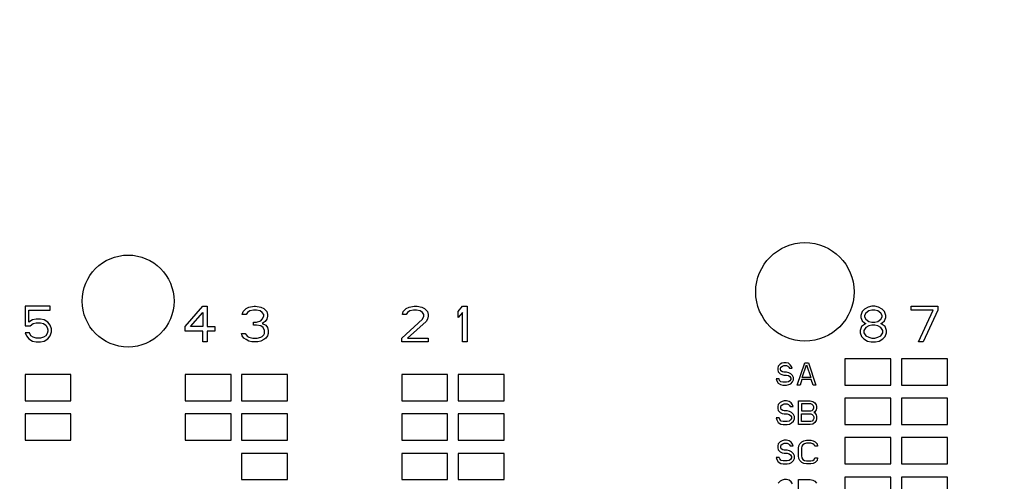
# Model space of a CAD drawing. Header units: millimetres. Extents: x 0 to 594, y 0 to 420.
# Drawn here: x 136.99 to 152.08, y 293.83 to 300.87 of the extents above; entities that cross this region are included whole.
import ezdxf

# ---------------------------------------------------------------- set-up
doc = ezdxf.new("R2010")
doc.units = ezdxf.units.MM
doc.header["$LTSCALE"] = 32.67
doc.layers.get('0').update_dxf_attribs({"linetype": 'CONTINUOUS'})
doc.layers.add('20_ALL_FEATURES', color=7, linetype='CONTINUOUS')
doc.layers.add('ASSEM_MEM', color=7, linetype='CONTINUOUS')

msp = doc.modelspace()

# ---------------------------------------------------------------- linework, layer by layer
at = {"color": 7, "linetype": 'CONTINUOUS'}
msp.add_circle((146.103, 292.015), 20.714, dxfattribs=at)
at = {"layer": '20_ALL_FEATURES', "color": 5, "linetype": 'CONTINUOUS'}
for p, q in [((150.266, 295.71), (149.566, 295.71)), ((149.566, 295.71), (149.566, 295.31)), ((150.266, 295.31), (150.266, 295.71)), ((151.126, 295.71), (150.426, 295.71)), ((150.426, 295.71), (150.426, 295.31)), ((151.126, 295.31), (151.126, 295.71)), ((137.771, 295.47), (137.071, 295.47)), ((137.071, 295.47), (137.071, 295.07)), ((137.771, 295.07), (137.771, 295.47)), ((140.211, 295.47), (139.511, 295.47)), ((139.511, 295.47), (139.511, 295.07)), ((140.211, 295.07), (140.211, 295.47)), ((141.071, 295.47), (140.371, 295.47)), ((140.371, 295.47), (140.371, 295.07)), ((141.071, 295.07), (141.071, 295.47)), ((143.511, 295.47), (142.811, 295.47)), ((142.811, 295.47), (142.811, 295.07)), ((143.511, 295.07), (143.511, 295.47)), ((144.371, 295.47), (143.671, 295.47)), ((143.671, 295.47), (143.671, 295.07)), ((144.371, 295.07), (144.371, 295.47)), ((149.566, 295.31), (150.266, 295.31)), ((150.426, 295.31), (151.126, 295.31)), ((137.071, 295.07), (137.771, 295.07)), ((139.511, 295.07), (140.211, 295.07)), ((140.371, 295.07), (141.071, 295.07)), ((142.811, 295.07), (143.511, 295.07)), ((143.671, 295.07), (144.371, 295.07)), ((150.266, 295.11), (149.566, 295.11)), ((149.566, 295.11), (149.566, 294.71)), ((150.266, 294.71), (150.266, 295.11)), ((151.126, 295.11), (150.426, 295.11)), ((150.426, 295.11), (150.426, 294.71)), ((151.126, 294.71), (151.126, 295.11)), ((137.771, 294.87), (137.071, 294.87)), ((137.071, 294.87), (137.071, 294.47)), ((137.771, 294.47), (137.771, 294.87)), ((140.211, 294.87), (139.511, 294.87)), ((139.511, 294.87), (139.511, 294.47)), ((140.211, 294.47), (140.211, 294.87)), ((141.071, 294.87), (140.371, 294.87)), ((140.371, 294.87), (140.371, 294.47)), ((141.071, 294.47), (141.071, 294.87)), ((143.511, 294.87), (142.811, 294.87)), ((142.811, 294.87), (142.811, 294.47)), ((143.511, 294.47), (143.511, 294.87)), ((144.371, 294.87), (143.671, 294.87)), ((143.671, 294.87), (143.671, 294.47)), ((144.371, 294.47), (144.371, 294.87)), ((149.566, 294.71), (150.266, 294.71)), ((150.426, 294.71), (151.126, 294.71)), ((137.071, 294.47), (137.771, 294.47)), ((139.511, 294.47), (140.211, 294.47)), ((140.371, 294.47), (141.071, 294.47)), ((142.811, 294.47), (143.511, 294.47)), ((143.671, 294.47), (144.371, 294.47)), ((150.266, 294.51), (149.566, 294.51)), ((149.566, 294.51), (149.566, 294.11)), ((150.266, 294.11), (150.266, 294.51)), ((151.126, 294.51), (150.426, 294.51)), ((150.426, 294.51), (150.426, 294.11)), ((151.126, 294.11), (151.126, 294.51)), ((141.071, 294.27), (140.371, 294.27)), ((140.371, 294.27), (140.371, 293.87)), ((141.071, 293.87), (141.071, 294.27)), ((143.511, 294.27), (142.811, 294.27)), ((142.811, 294.27), (142.811, 293.87)), ((143.511, 293.87), (143.511, 294.27)), ((144.371, 294.27), (143.671, 294.27)), ((143.671, 294.27), (143.671, 293.87)), ((144.371, 293.87), (144.371, 294.27)), ((149.566, 294.11), (150.266, 294.11)), ((150.426, 294.11), (151.126, 294.11)), ((140.371, 293.87), (141.071, 293.87)), ((142.811, 293.87), (143.511, 293.87)), ((143.671, 293.87), (144.371, 293.87)), ((150.266, 293.91), (149.566, 293.91)), ((149.566, 293.91), (149.566, 293.51)), ((150.266, 293.51), (150.266, 293.91)), ((151.126, 293.91), (150.426, 293.91)), ((150.426, 293.91), (150.426, 293.51)), ((151.126, 293.51), (151.126, 293.91))]:
    msp.add_line(p, q, dxfattribs=at)
at = {"layer": 'ASSEM_MEM', "color": 7, "linetype": 'CONTINUOUS'}
for p, q in [((137.453, 296.51), (137.071, 296.51)), ((137.071, 296.51), (137.071, 296.211)), ((137.127, 296.452), (137.453, 296.452)), ((137.127, 296.268), (137.127, 296.452)), ((137.453, 296.452), (137.453, 296.51)), ((139.511, 296.2), (139.781, 296.51)), ((139.781, 296.51), (139.848, 296.51)), ((139.848, 296.51), (139.848, 296.2)), ((140.382, 296.383), (140.393, 296.429)), ((140.393, 296.429), (140.438, 296.475)), ((140.438, 296.475), (140.483, 296.498)), ((140.495, 296.441), (140.461, 296.418)), ((140.483, 296.498), (140.562, 296.51)), ((140.551, 296.452), (140.495, 296.441)), ((140.596, 296.452), (140.551, 296.452)), ((140.562, 296.51), (140.585, 296.51)), ((140.585, 296.51), (140.663, 296.498)), ((140.652, 296.441), (140.596, 296.452)), ((140.686, 296.418), (140.652, 296.441)), ((140.663, 296.498), (140.708, 296.475)), ((140.708, 296.475), (140.753, 296.429)), ((140.753, 296.429), (140.765, 296.383)), ((142.822, 296.383), (142.833, 296.429)), ((142.833, 296.429), (142.878, 296.475)), ((142.878, 296.475), (142.923, 296.498)), ((142.935, 296.441), (142.901, 296.418)), ((142.923, 296.498), (143.002, 296.51)), ((142.991, 296.452), (142.935, 296.441)), ((143.036, 296.452), (142.991, 296.452)), ((143.002, 296.51), (143.047, 296.51)), ((143.092, 296.441), (143.036, 296.452)), ((143.047, 296.51), (143.115, 296.498)), ((143.126, 296.418), (143.092, 296.441)), ((143.115, 296.498), (143.16, 296.475)), ((143.16, 296.475), (143.205, 296.429)), ((143.205, 296.429), (143.216, 296.383)), ((143.671, 296.429), (143.738, 296.51)), ((143.671, 296.337), (143.671, 296.429)), ((143.738, 296.51), (143.806, 296.51)), ((143.806, 296.51), (143.806, 295.97)), ((149.828, 296.429), (149.806, 296.372)), ((149.862, 296.464), (149.828, 296.429)), ((149.918, 296.498), (149.862, 296.464)), ((149.93, 296.441), (149.885, 296.406)), ((149.975, 296.51), (149.918, 296.498)), ((149.975, 296.452), (149.93, 296.441)), ((150.02, 296.51), (149.975, 296.51)), ((150.02, 296.452), (149.975, 296.452)), ((150.076, 296.498), (150.02, 296.51)), ((150.065, 296.441), (150.02, 296.452)), ((150.11, 296.406), (150.065, 296.441)), ((150.132, 296.464), (150.076, 296.498)), ((150.166, 296.429), (150.132, 296.464)), ((150.188, 296.372), (150.166, 296.429)), ((150.575, 296.51), (150.98, 296.51)), ((150.575, 296.452), (150.575, 296.51)), ((150.912, 296.452), (150.575, 296.452)), ((150.687, 295.97), (150.912, 296.452)), ((150.98, 296.452), (150.755, 295.97)), ((150.98, 296.51), (150.98, 296.452)), ((137.183, 296.303), (137.127, 296.268)), ((137.24, 296.314), (137.183, 296.303)), ((137.307, 296.314), (137.24, 296.314)), ((137.363, 296.303), (137.307, 296.314)), ((137.42, 296.268), (137.363, 296.303)), ((139.59, 296.2), (139.781, 296.418)), ((139.781, 296.418), (139.781, 296.2)), ((140.438, 296.383), (140.382, 296.383)), ((140.461, 296.418), (140.438, 296.383)), ((140.596, 296.268), (140.663, 296.291)), ((140.663, 296.291), (140.686, 296.314)), ((140.708, 296.383), (140.686, 296.418)), ((140.686, 296.314), (140.708, 296.36)), ((140.731, 296.28), (140.686, 296.246)), ((140.708, 296.36), (140.708, 296.383)), ((140.753, 296.314), (140.731, 296.28)), ((140.765, 296.36), (140.753, 296.314)), ((140.765, 296.383), (140.765, 296.36)), ((142.811, 296.027), (143.126, 296.314)), ((142.878, 296.383), (142.822, 296.383)), ((142.901, 296.418), (142.878, 296.383)), ((143.182, 296.28), (142.901, 296.027)), ((143.148, 296.383), (143.126, 296.418)), ((143.126, 296.314), (143.148, 296.36)), ((143.148, 296.36), (143.148, 296.383)), ((143.205, 296.314), (143.182, 296.28)), ((143.216, 296.36), (143.205, 296.314)), ((143.216, 296.383), (143.216, 296.36)), ((143.738, 296.418), (143.671, 296.337)), ((143.738, 295.97), (143.738, 296.418)), ((149.806, 296.372), (149.806, 296.337)), ((149.806, 296.337), (149.828, 296.291)), ((149.828, 296.291), (149.862, 296.257)), ((149.885, 296.406), (149.862, 296.372)), ((149.862, 296.372), (149.862, 296.349)), ((149.862, 296.349), (149.885, 296.314)), ((149.885, 296.314), (149.93, 296.28)), ((149.93, 296.28), (149.975, 296.268)), ((150.02, 296.268), (150.065, 296.28)), ((150.065, 296.28), (150.11, 296.314)), ((150.132, 296.372), (150.11, 296.406)), ((150.11, 296.314), (150.132, 296.349)), ((150.132, 296.349), (150.132, 296.372)), ((150.132, 296.257), (150.166, 296.291)), ((150.166, 296.291), (150.188, 296.337)), ((150.188, 296.337), (150.188, 296.372)), ((137.071, 296.211), (137.15, 296.211)), ((137.15, 296.211), (137.195, 296.246)), ((137.195, 296.246), (137.24, 296.257)), ((137.24, 296.257), (137.307, 296.257)), ((137.307, 296.257), (137.352, 296.246)), ((137.352, 296.246), (137.386, 296.223)), ((137.386, 296.223), (137.408, 296.188)), ((137.408, 296.188), (137.42, 296.154)), ((137.42, 296.131), (137.408, 296.096)), ((137.453, 296.223), (137.42, 296.268)), ((137.42, 296.154), (137.42, 296.131)), ((137.476, 296.165), (137.453, 296.223)), ((137.476, 296.119), (137.476, 296.165)), ((139.511, 296.131), (139.511, 296.2)), ((139.781, 296.131), (139.511, 296.131)), ((139.781, 296.2), (139.59, 296.2)), ((139.781, 295.97), (139.781, 296.131)), ((139.848, 296.2), (139.961, 296.2)), ((139.961, 296.131), (139.848, 296.131)), ((139.848, 296.131), (139.848, 295.97)), ((139.961, 296.2), (139.961, 296.131)), ((140.551, 296.268), (140.596, 296.268)), ((140.551, 296.223), (140.551, 296.268)), ((140.596, 296.223), (140.551, 296.223)), ((140.663, 296.211), (140.596, 296.223)), ((140.697, 296.188), (140.663, 296.211)), ((140.686, 296.246), (140.742, 296.223)), ((140.72, 296.142), (140.697, 296.188)), ((140.72, 296.096), (140.72, 296.142)), ((140.742, 296.223), (140.765, 296.188)), ((140.765, 296.188), (140.776, 296.142)), ((140.776, 296.142), (140.776, 296.096)), ((149.817, 296.2), (149.795, 296.142)), ((149.795, 296.142), (149.795, 296.108)), ((149.862, 296.234), (149.817, 296.2)), ((149.885, 296.188), (149.851, 296.142)), ((149.851, 296.142), (149.851, 296.108)), ((149.862, 296.257), (149.885, 296.246)), ((149.885, 296.246), (149.862, 296.234)), ((149.93, 296.211), (149.885, 296.188)), ((149.975, 296.223), (149.93, 296.211)), ((149.975, 296.268), (150.02, 296.268)), ((150.02, 296.223), (149.975, 296.223)), ((150.065, 296.211), (150.02, 296.223)), ((150.11, 296.188), (150.065, 296.211)), ((150.11, 296.246), (150.132, 296.257)), ((150.132, 296.234), (150.11, 296.246)), ((150.143, 296.142), (150.11, 296.188)), ((150.177, 296.2), (150.132, 296.234)), ((150.143, 296.108), (150.143, 296.142)), ((150.2, 296.142), (150.177, 296.2)), ((150.2, 296.108), (150.2, 296.142)), ((137.138, 296.108), (137.071, 296.108)), ((137.071, 296.108), (137.093, 296.062)), ((137.093, 296.062), (137.127, 296.016)), ((137.127, 296.016), (137.183, 295.981)), ((137.161, 296.062), (137.138, 296.108)), ((137.195, 296.039), (137.161, 296.062)), ((137.183, 295.981), (137.24, 295.97)), ((137.24, 296.027), (137.195, 296.039)), ((137.307, 296.027), (137.24, 296.027)), ((137.24, 295.97), (137.307, 295.97)), ((137.352, 296.039), (137.307, 296.027)), ((137.307, 295.97), (137.363, 295.981)), ((137.386, 296.062), (137.352, 296.039)), ((137.363, 295.981), (137.42, 296.016)), ((137.408, 296.096), (137.386, 296.062)), ((137.42, 296.016), (137.453, 296.062)), ((137.453, 296.062), (137.476, 296.119)), ((139.848, 295.97), (139.781, 295.97)), ((140.371, 296.096), (140.427, 296.096)), ((140.382, 296.062), (140.371, 296.096)), ((140.405, 296.027), (140.382, 296.062)), ((140.438, 296.004), (140.405, 296.027)), ((140.427, 296.096), (140.438, 296.073)), ((140.438, 296.073), (140.461, 296.05)), ((140.483, 295.981), (140.438, 296.004)), ((140.461, 296.05), (140.483, 296.039)), ((140.483, 296.039), (140.54, 296.027)), ((140.528, 295.97), (140.483, 295.981)), ((140.618, 295.97), (140.528, 295.97)), ((140.54, 296.027), (140.607, 296.027)), ((140.607, 296.027), (140.663, 296.039)), ((140.663, 295.981), (140.618, 295.97)), ((140.663, 296.039), (140.686, 296.05)), ((140.708, 296.004), (140.663, 295.981)), ((140.686, 296.05), (140.708, 296.073)), ((140.708, 296.073), (140.72, 296.096)), ((140.742, 296.027), (140.708, 296.004)), ((140.765, 296.062), (140.742, 296.027)), ((140.776, 296.096), (140.765, 296.062)), ((142.811, 295.97), (142.811, 296.027)), ((143.216, 295.97), (142.811, 295.97)), ((142.901, 296.027), (143.216, 296.027)), ((143.216, 296.027), (143.216, 295.97)), ((143.806, 295.97), (143.738, 295.97)), ((149.795, 296.108), (149.817, 296.05)), ((149.817, 296.05), (149.851, 296.016)), ((149.851, 296.108), (149.885, 296.062)), ((149.851, 296.016), (149.907, 295.981)), ((149.885, 296.062), (149.93, 296.039)), ((149.907, 295.981), (149.963, 295.97)), ((149.93, 296.039), (149.975, 296.027)), ((149.963, 295.97), (150.031, 295.97)), ((149.975, 296.027), (150.02, 296.027)), ((150.02, 296.027), (150.065, 296.039)), ((150.031, 295.97), (150.087, 295.981)), ((150.065, 296.039), (150.11, 296.062)), ((150.087, 295.981), (150.143, 296.016)), ((150.11, 296.062), (150.143, 296.108)), ((150.143, 296.016), (150.177, 296.05)), ((150.177, 296.05), (150.2, 296.108)), ((150.755, 295.97), (150.687, 295.97)), ((148.548, 295.599), (148.541, 295.57)), ((148.541, 295.57), (148.541, 295.541)), ((148.541, 295.541), (148.548, 295.512)), ((148.576, 295.628), (148.548, 295.599)), ((148.604, 295.643), (148.576, 295.628)), ((148.583, 295.563), (148.59, 295.585)), ((148.583, 295.548), (148.583, 295.563)), ((148.59, 295.527), (148.583, 295.548)), ((148.59, 295.585), (148.612, 295.599)), ((148.612, 295.512), (148.59, 295.527)), ((148.633, 295.65), (148.604, 295.643)), ((148.612, 295.599), (148.633, 295.606)), ((148.668, 295.65), (148.633, 295.65)), ((148.633, 295.606), (148.675, 295.606)), ((148.704, 295.643), (148.668, 295.65)), ((148.675, 295.606), (148.697, 295.599)), ((148.697, 295.599), (148.711, 295.585)), ((148.732, 295.621), (148.704, 295.643)), ((148.711, 295.585), (148.718, 295.57)), ((148.718, 295.57), (148.76, 295.57)), ((148.753, 295.592), (148.732, 295.621)), ((148.76, 295.57), (148.753, 295.592)), ((148.838, 295.31), (148.952, 295.65)), ((148.916, 295.426), (148.98, 295.621)), ((148.952, 295.65), (149.008, 295.65)), ((148.98, 295.621), (149.044, 295.426)), ((149.008, 295.65), (149.122, 295.31)), ((148.562, 295.404), (148.519, 295.404)), ((148.519, 295.404), (148.527, 295.375)), ((148.527, 295.375), (148.548, 295.339)), ((148.548, 295.512), (148.576, 295.483)), ((148.569, 295.382), (148.562, 295.404)), ((148.59, 295.36), (148.569, 295.382)), ((148.576, 295.483), (148.604, 295.469)), ((148.604, 295.469), (148.633, 295.462)), ((148.633, 295.505), (148.612, 295.512)), ((148.675, 295.505), (148.633, 295.505)), ((148.633, 295.462), (148.675, 295.462)), ((148.711, 295.498), (148.675, 295.505)), ((148.675, 295.462), (148.704, 295.454)), ((148.704, 295.454), (148.725, 295.44)), ((148.725, 295.375), (148.704, 295.36)), ((148.739, 295.483), (148.711, 295.498)), ((148.725, 295.44), (148.739, 295.418)), ((148.739, 295.397), (148.725, 295.375)), ((148.767, 295.454), (148.739, 295.483)), ((148.739, 295.418), (148.739, 295.397)), ((148.782, 295.426), (148.767, 295.454)), ((148.767, 295.36), (148.782, 295.389)), ((148.782, 295.389), (148.782, 295.426)), ((148.909, 295.397), (148.881, 295.31)), ((149.051, 295.397), (148.909, 295.397)), ((149.044, 295.426), (148.916, 295.426)), ((149.079, 295.31), (149.051, 295.397)), ((148.548, 295.339), (148.583, 295.317)), ((148.583, 295.317), (148.619, 295.31)), ((148.619, 295.353), (148.59, 295.36)), ((148.675, 295.353), (148.619, 295.353)), ((148.619, 295.31), (148.675, 295.31)), ((148.704, 295.36), (148.675, 295.353)), ((148.675, 295.31), (148.711, 295.317)), ((148.711, 295.317), (148.739, 295.331)), ((148.739, 295.331), (148.767, 295.36)), ((148.881, 295.31), (148.838, 295.31)), ((149.122, 295.31), (149.079, 295.31)), ((148.639, 295.07), (148.609, 295.062)), ((148.677, 295.07), (148.639, 295.07)), ((148.714, 295.062), (148.677, 295.07)), ((148.857, 295.07), (149.037, 295.07)), ((148.857, 294.71), (148.857, 295.07)), ((149.037, 295.07), (149.074, 295.062)), ((148.549, 295.016), (148.542, 294.986)), ((148.542, 294.986), (148.542, 294.955)), ((148.542, 294.955), (148.549, 294.924)), ((148.579, 295.047), (148.549, 295.016)), ((148.549, 294.924), (148.579, 294.894)), ((148.609, 295.062), (148.579, 295.047)), ((148.587, 294.978), (148.594, 295.001)), ((148.587, 294.963), (148.587, 294.978)), ((148.594, 294.94), (148.587, 294.963)), ((148.594, 295.001), (148.617, 295.016)), ((148.617, 294.924), (148.594, 294.94)), ((148.617, 295.016), (148.639, 295.024)), ((148.639, 294.917), (148.617, 294.924)), ((148.639, 295.024), (148.684, 295.024)), ((148.684, 294.917), (148.639, 294.917)), ((148.684, 295.024), (148.707, 295.016)), ((148.722, 294.909), (148.684, 294.917)), ((148.707, 295.016), (148.722, 295.001)), ((148.744, 295.039), (148.714, 295.062)), ((148.722, 295.001), (148.729, 294.986)), ((148.729, 294.986), (148.774, 294.986)), ((148.767, 295.008), (148.744, 295.039)), ((148.774, 294.986), (148.767, 295.008)), ((149.044, 295.024), (148.902, 295.024)), ((148.902, 295.024), (148.902, 294.917)), ((148.902, 294.917), (149.044, 294.917)), ((149.067, 295.016), (149.044, 295.024)), ((149.044, 294.917), (149.067, 294.924)), ((149.082, 295.001), (149.067, 295.016)), ((149.067, 294.924), (149.082, 294.94)), ((149.074, 295.062), (149.104, 295.039)), ((149.089, 294.978), (149.082, 295.001)), ((149.082, 294.94), (149.089, 294.963)), ((149.089, 294.963), (149.089, 294.978)), ((149.104, 295.039), (149.127, 295.008)), ((149.127, 294.932), (149.104, 294.901)), ((149.127, 295.008), (149.134, 294.986)), ((149.134, 294.955), (149.127, 294.932)), ((149.134, 294.986), (149.134, 294.955)), ((148.564, 294.809), (148.519, 294.809)), ((148.519, 294.809), (148.527, 294.779)), ((148.527, 294.779), (148.549, 294.74)), ((148.572, 294.786), (148.564, 294.809)), ((148.594, 294.763), (148.572, 294.786)), ((148.579, 294.894), (148.609, 294.878)), ((148.624, 294.756), (148.594, 294.763)), ((148.609, 294.878), (148.639, 294.871)), ((148.639, 294.871), (148.684, 294.871)), ((148.684, 294.871), (148.714, 294.863)), ((148.714, 294.763), (148.684, 294.756)), ((148.714, 294.863), (148.737, 294.848)), ((148.737, 294.779), (148.714, 294.763)), ((148.752, 294.894), (148.722, 294.909)), ((148.737, 294.848), (148.752, 294.825)), ((148.752, 294.802), (148.737, 294.779)), ((148.782, 294.863), (148.752, 294.894)), ((148.752, 294.825), (148.752, 294.802)), ((148.752, 294.733), (148.782, 294.763)), ((148.797, 294.832), (148.782, 294.863)), ((148.782, 294.763), (148.797, 294.794)), ((148.797, 294.794), (148.797, 294.832)), ((148.902, 294.871), (149.044, 294.871)), ((148.902, 294.756), (148.902, 294.871)), ((149.044, 294.871), (149.067, 294.863)), ((149.067, 294.763), (149.044, 294.756)), ((149.067, 294.863), (149.082, 294.848)), ((149.082, 294.779), (149.067, 294.763)), ((149.082, 294.848), (149.089, 294.825)), ((149.089, 294.802), (149.082, 294.779)), ((149.104, 294.901), (149.089, 294.894)), ((149.089, 294.894), (149.104, 294.886)), ((149.089, 294.825), (149.089, 294.802)), ((149.104, 294.886), (149.127, 294.855)), ((149.127, 294.771), (149.104, 294.74)), ((149.127, 294.855), (149.134, 294.832)), ((149.134, 294.794), (149.127, 294.771)), ((149.134, 294.832), (149.134, 294.794)), ((148.549, 294.74), (148.587, 294.717)), ((148.587, 294.717), (148.624, 294.71)), ((148.684, 294.756), (148.624, 294.756)), ((148.624, 294.71), (148.684, 294.71)), ((148.684, 294.71), (148.722, 294.717)), ((148.722, 294.717), (148.752, 294.733)), ((149.037, 294.71), (148.857, 294.71)), ((149.044, 294.756), (148.902, 294.756)), ((149.074, 294.717), (149.037, 294.71)), ((149.104, 294.74), (149.074, 294.717)), ((148.609, 294.462), (148.579, 294.447)), ((148.639, 294.47), (148.609, 294.462)), ((148.677, 294.47), (148.639, 294.47)), ((148.714, 294.462), (148.677, 294.47)), ((148.744, 294.439), (148.714, 294.462)), ((148.909, 294.447), (148.939, 294.462)), ((148.939, 294.462), (148.977, 294.47)), ((148.977, 294.47), (149.044, 294.47)), ((149.044, 294.47), (149.082, 294.462)), ((149.082, 294.462), (149.112, 294.447)), ((148.549, 294.416), (148.542, 294.386)), ((148.542, 294.386), (148.542, 294.355)), ((148.542, 294.355), (148.549, 294.324)), ((148.579, 294.447), (148.549, 294.416)), ((148.549, 294.324), (148.579, 294.294)), ((148.587, 294.378), (148.594, 294.401)), ((148.587, 294.363), (148.587, 294.378)), ((148.594, 294.34), (148.587, 294.363)), ((148.594, 294.401), (148.617, 294.416)), ((148.617, 294.324), (148.594, 294.34)), ((148.617, 294.416), (148.639, 294.424)), ((148.639, 294.317), (148.617, 294.324)), ((148.639, 294.424), (148.684, 294.424)), ((148.684, 294.317), (148.639, 294.317)), ((148.684, 294.424), (148.707, 294.416)), ((148.722, 294.309), (148.684, 294.317)), ((148.707, 294.416), (148.722, 294.401)), ((148.722, 294.401), (148.729, 294.386)), ((148.752, 294.294), (148.722, 294.309)), ((148.729, 294.386), (148.774, 294.386)), ((148.767, 294.408), (148.744, 294.439)), ((148.774, 294.386), (148.767, 294.408)), ((148.857, 294.347), (148.864, 294.386)), ((148.857, 294.232), (148.857, 294.347)), ((148.864, 294.386), (148.879, 294.416)), ((148.879, 294.416), (148.909, 294.447)), ((148.909, 294.378), (148.902, 294.347)), ((148.902, 294.347), (148.902, 294.232)), ((148.924, 294.401), (148.909, 294.378)), ((148.947, 294.416), (148.924, 294.401)), ((148.977, 294.424), (148.947, 294.416)), ((149.044, 294.424), (148.977, 294.424)), ((149.074, 294.416), (149.044, 294.424)), ((149.097, 294.401), (149.074, 294.416)), ((149.104, 294.378), (149.097, 294.401)), ((149.149, 294.378), (149.104, 294.378)), ((149.112, 294.447), (149.142, 294.416)), ((149.142, 294.416), (149.149, 294.378)), ((148.564, 294.209), (148.519, 294.209)), ((148.519, 294.209), (148.527, 294.179)), ((148.527, 294.179), (148.549, 294.14)), ((148.572, 294.186), (148.564, 294.209)), ((148.594, 294.163), (148.572, 294.186)), ((148.579, 294.294), (148.609, 294.278)), ((148.624, 294.156), (148.594, 294.163)), ((148.609, 294.278), (148.639, 294.271)), ((148.639, 294.271), (148.684, 294.271)), ((148.684, 294.271), (148.714, 294.263)), ((148.714, 294.163), (148.684, 294.156)), ((148.714, 294.263), (148.737, 294.248)), ((148.737, 294.179), (148.714, 294.163)), ((148.737, 294.248), (148.752, 294.225)), ((148.752, 294.202), (148.737, 294.179)), ((148.782, 294.263), (148.752, 294.294)), ((148.752, 294.225), (148.752, 294.202)), ((148.752, 294.133), (148.782, 294.163)), ((148.797, 294.232), (148.782, 294.263)), ((148.782, 294.163), (148.797, 294.194)), ((148.797, 294.194), (148.797, 294.232)), ((148.864, 294.194), (148.857, 294.232)), ((148.879, 294.163), (148.864, 294.194)), ((148.909, 294.133), (148.879, 294.163)), ((148.902, 294.232), (148.909, 294.202)), ((148.909, 294.202), (148.924, 294.179)), ((148.924, 294.179), (148.947, 294.163)), ((148.947, 294.163), (148.977, 294.156)), ((149.044, 294.156), (149.074, 294.163)), ((149.074, 294.163), (149.097, 294.179)), ((149.097, 294.179), (149.104, 294.202)), ((149.104, 294.202), (149.149, 294.202)), ((149.142, 294.163), (149.112, 294.133)), ((149.149, 294.202), (149.142, 294.163)), ((148.549, 294.14), (148.587, 294.117)), ((148.587, 294.117), (148.624, 294.11)), ((148.684, 294.156), (148.624, 294.156)), ((148.624, 294.11), (148.684, 294.11)), ((148.684, 294.11), (148.722, 294.117)), ((148.722, 294.117), (148.752, 294.133)), ((148.939, 294.117), (148.909, 294.133)), ((148.977, 294.11), (148.939, 294.117)), ((148.977, 294.156), (149.044, 294.156)), ((149.044, 294.11), (148.977, 294.11)), ((149.082, 294.117), (149.044, 294.11)), ((149.112, 294.133), (149.082, 294.117)), ((148.609, 293.862), (148.579, 293.847)), ((148.639, 293.87), (148.609, 293.862)), ((148.677, 293.87), (148.639, 293.87)), ((148.714, 293.862), (148.677, 293.87)), ((148.744, 293.839), (148.714, 293.862)), ((148.857, 293.87), (149.037, 293.87)), ((148.857, 293.51), (148.857, 293.87)), ((149.037, 293.87), (149.074, 293.862)), ((149.074, 293.862), (149.104, 293.847)), ((148.579, 293.847), (148.549, 293.816)), ((148.767, 293.808), (148.744, 293.839)), ((149.104, 293.847), (149.134, 293.816))]:
    msp.add_line(p, q, dxfattribs=at)
at = {"layer": 'ASSEM_MEM', "color": 3, "linetype": 'CONTINUOUS'}
for p, q in [((150.266, 295.71), (149.566, 295.71)), ((149.566, 295.71), (149.566, 295.31)), ((150.266, 295.31), (150.266, 295.71)), ((151.126, 295.71), (150.426, 295.71)), ((150.426, 295.71), (150.426, 295.31)), ((151.126, 295.31), (151.126, 295.71)), ((137.771, 295.47), (137.071, 295.47)), ((137.071, 295.47), (137.071, 295.07)), ((137.771, 295.07), (137.771, 295.47)), ((140.211, 295.47), (139.511, 295.47)), ((139.511, 295.47), (139.511, 295.07)), ((140.211, 295.07), (140.211, 295.47)), ((141.071, 295.47), (140.371, 295.47)), ((140.371, 295.47), (140.371, 295.07)), ((141.071, 295.07), (141.071, 295.47)), ((143.511, 295.47), (142.811, 295.47)), ((142.811, 295.47), (142.811, 295.07)), ((143.511, 295.07), (143.511, 295.47)), ((144.371, 295.47), (143.671, 295.47)), ((143.671, 295.47), (143.671, 295.07)), ((144.371, 295.07), (144.371, 295.47)), ((149.566, 295.31), (150.266, 295.31)), ((150.426, 295.31), (151.126, 295.31)), ((137.071, 295.07), (137.771, 295.07)), ((139.511, 295.07), (140.211, 295.07)), ((140.371, 295.07), (141.071, 295.07)), ((142.811, 295.07), (143.511, 295.07)), ((143.671, 295.07), (144.371, 295.07)), ((150.266, 295.11), (149.566, 295.11)), ((149.566, 295.11), (149.566, 294.71)), ((150.266, 294.71), (150.266, 295.11)), ((151.126, 295.11), (150.426, 295.11)), ((150.426, 295.11), (150.426, 294.71)), ((151.126, 294.71), (151.126, 295.11)), ((137.771, 294.87), (137.071, 294.87)), ((137.071, 294.87), (137.071, 294.47)), ((137.771, 294.47), (137.771, 294.87)), ((140.211, 294.87), (139.511, 294.87)), ((139.511, 294.87), (139.511, 294.47)), ((140.211, 294.47), (140.211, 294.87)), ((141.071, 294.87), (140.371, 294.87)), ((140.371, 294.87), (140.371, 294.47)), ((141.071, 294.47), (141.071, 294.87)), ((143.511, 294.87), (142.811, 294.87)), ((142.811, 294.87), (142.811, 294.47)), ((143.511, 294.47), (143.511, 294.87)), ((144.371, 294.87), (143.671, 294.87)), ((143.671, 294.87), (143.671, 294.47)), ((144.371, 294.47), (144.371, 294.87)), ((149.566, 294.71), (150.266, 294.71)), ((150.426, 294.71), (151.126, 294.71)), ((137.071, 294.47), (137.771, 294.47)), ((139.511, 294.47), (140.211, 294.47)), ((140.371, 294.47), (141.071, 294.47)), ((142.811, 294.47), (143.511, 294.47)), ((143.671, 294.47), (144.371, 294.47)), ((150.266, 294.51), (149.566, 294.51)), ((149.566, 294.51), (149.566, 294.11)), ((150.266, 294.11), (150.266, 294.51)), ((151.126, 294.51), (150.426, 294.51)), ((150.426, 294.51), (150.426, 294.11)), ((151.126, 294.11), (151.126, 294.51)), ((141.071, 294.27), (140.371, 294.27)), ((140.371, 294.27), (140.371, 293.87)), ((141.071, 293.87), (141.071, 294.27)), ((143.511, 294.27), (142.811, 294.27)), ((142.811, 294.27), (142.811, 293.87)), ((143.511, 293.87), (143.511, 294.27)), ((144.371, 294.27), (143.671, 294.27)), ((143.671, 294.27), (143.671, 293.87)), ((144.371, 293.87), (144.371, 294.27)), ((149.566, 294.11), (150.266, 294.11)), ((150.426, 294.11), (151.126, 294.11)), ((140.371, 293.87), (141.071, 293.87)), ((142.811, 293.87), (143.511, 293.87)), ((143.671, 293.87), (144.371, 293.87)), ((150.266, 293.91), (149.566, 293.91)), ((149.566, 293.91), (149.566, 293.51)), ((150.266, 293.51), (150.266, 293.91)), ((151.126, 293.91), (150.426, 293.91)), ((150.426, 293.91), (150.426, 293.51)), ((151.126, 293.51), (151.126, 293.91))]:
    msp.add_line(p, q, dxfattribs=at)
at = {"layer": 'ASSEM_MEM', "color": 7, "linetype": 'CONTINUOUS'}
for centre, radius in [((148.956, 296.73), 0.75), ((138.641, 296.59), 0.7)]:
    msp.add_circle(centre, radius, dxfattribs=at)

doc.saveas('drawing.dxf')
